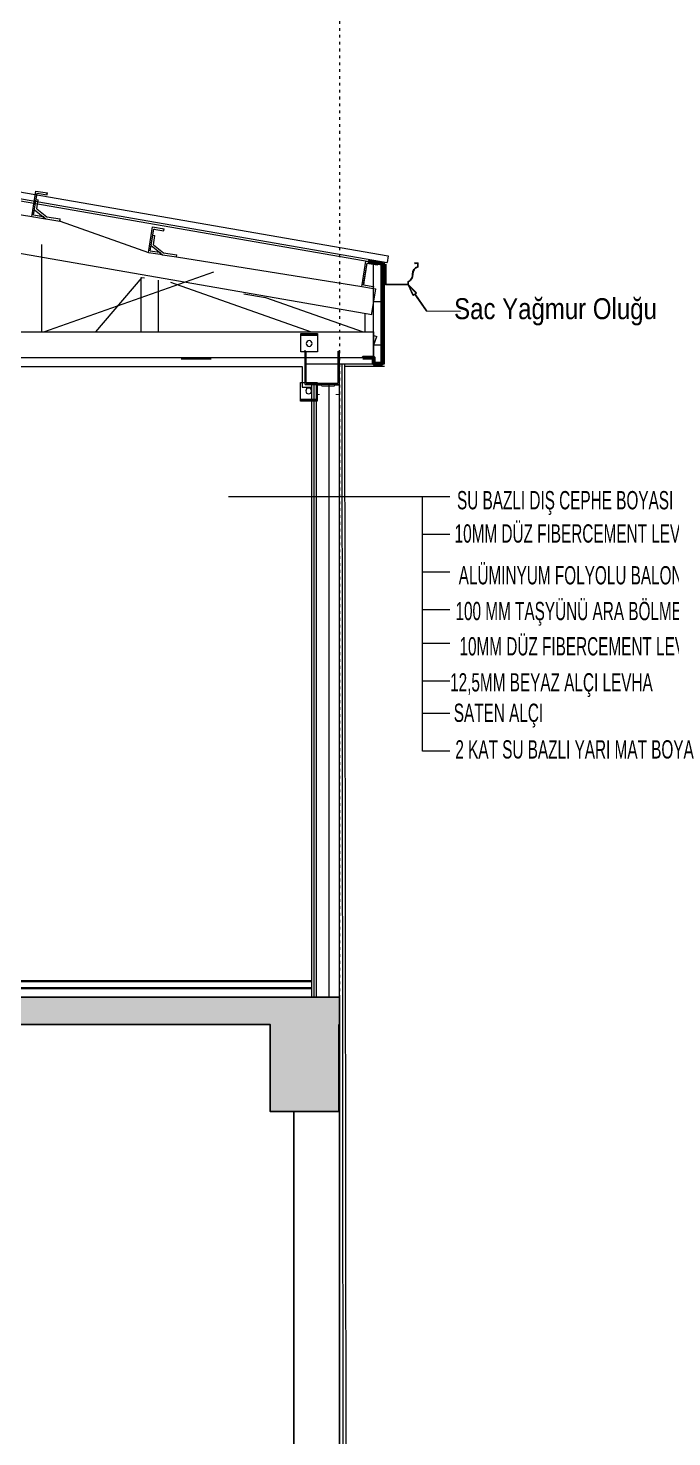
# Model space of a CAD drawing. Header units: centimetres. Extents: x -373760 to 14750, y -122502 to 29584.
# Drawn here: x -222313 to -219496, y -65897 to -59736 of the extents above; entities that cross this region are included whole.
import ezdxf

# ---------------------------------------------------------------- set-up
doc = ezdxf.new("R2010")
doc.units = ezdxf.units.CM
doc.linetypes.add('ACAD_ISO03W100', pattern=[30, 12, -18])
for name, color, linetype, lineweight in [('-_Yazı_malzeme_DOSEME-Karo mozaik', 13, 'Continuous', 15), ('_DUVAR', 7, 'Continuous', 35), ('AKSLAR-P', 211, 'Continuous', 9), ('BB_Yazı_malzeme_DOSEME-Mermer', 30, 'Continuous', 15), ('duvar', 10, 'Continuous', 25), ('DÖŞEME MALZEME', 25, 'Continuous', 30), ('gör6', 114, 'Continuous', 18), ('MS SIVA', 6, 'Continuous', 20), ('NESTAVILLA SACLARI', 22, 'Continuous', 15), ('SI', 31, 'Continuous', 9), ('YT', 252, 'BATTING', 0)]:
    doc.layers.add(name, color=color, linetype=linetype, lineweight=lineweight)
for name, color, linetype in [('ARK_WALL', 1, 'Continuous'), ('K', 1, 'Continuous'), ('Kolon', 7, 'Continuous'), ('OLUK', 144, 'Continuous')]:
    doc.layers.add(name, color=color, linetype=linetype)
doc.styles.add('ARC-01', font='arial.ttf')
doc.styles.add('OLC-50', font='ROMANS.shx', dxfattribs={"width": 0.4, "height": 10})
doc.linetypes.add('BATTING', pattern='A,0.00254,-2.54,[134,ltypeshp.shx,S=2.54,R=0,X=-2.54,Y=0],-5.08,[134,ltypeshp.shx,S=2.54,R=180,X=2.54,Y=0],-2.54', length=10.16254)

# ---------------------------------------------------------------- blocks, each defined once
blk = doc.blocks.new('SRTHTYHY')
at = {"layer": 'BB_Yazı_malzeme_DOSEME-Mermer'}
for p, q in [((-1049199.7, -8391828.83, 88.2), (-1049296.44, -8391828.83, -785.28)), ((-1049199.7, -8391828.83), (-1049211.66, -8391828.83)), ((-1049199.7, -8391828.83), (-1049211.66, -8391828.83)), ((-1049211.66, -8391940.15), (-1049211.66, -8391828.83, 88.2)), ((-1049199.7, -8391845.31), (-1049211.66, -8391845.31)), ((-1049199.7, -8391861.79), (-1049211.66, -8391861.79)), ((-1049199.7, -8391878.27), (-1049211.66, -8391878.27)), ((-1049199.7, -8391892.96), (-1049211.66, -8391892.96)), ((-1049199.7, -8391909.44), (-1049211.66, -8391909.44)), ((-1049199.7, -8391923.67), (-1049211.66, -8391923.67)), ((-1049199.7, -8391940.15), (-1049211.66, -8391940.15))]:
    blk.add_line(p, q, dxfattribs=at)
at = {"layer": 'BB_Yazı_malzeme_DOSEME-Mermer', "style": 'ARC-01', "width": 0.6}
for s, p in [('SU BAZLI DIŞ CEPHE BOYASI', (-1049196.5, -8391834.33)), ('10MM DÜZ FIBERCEMENT LEVHA ', (-1049197.54, -8391848.89)), ('ALÜMINYUM FOLYOLU BALONLU NAYLON ISI BARIYERI ', (-1049195.76, -8391867.16)), ('100 MM TAŞYÜNÜ ARA BÖLME LEVHASI ', (-1049197.17, -8391882.8)), ('10MM DÜZ FIBERCEMENT LEVHA ', (-1049195.42, -8391898.23)), ('12,5MM BEYAZ ALÇI LEVHA', (-1049199.52, -8391913.98)), ('SATEN ALÇI', (-1049197.91, -8391927.3)), (' 2 KAT SU BAZLI YARI MAT BOYA', (-1049199.08, -8391943.31))]:
    blk.add_text(s, height=8, dxfattribs=at).set_placement(p)
blk = doc.blocks.new('g')
at = {"color": 0, "linetype": 'ByBlock', "lineweight": 5}
for points in [[(10466.27, 3614.09), (10458.47, 3614.09), (10458.47, 3606.29), (10466.27, 3606.29)], [(10466.27, 3606.29), (10458.47, 3606.29), (10458.47, 3605.51), (10466.27, 3605.51)]]:
    blk.add_lwpolyline(points, close=True, dxfattribs=at)
blk.add_circle((10462.37, 3610.19), 1.36, dxfattribs=at)
blk = doc.blocks.new('dfgdfgdfgfdg')
blk.add_line((574.94, -148.38), (574.94, -103.01))
at = {"layer": 'K', "linetype": 'Continuous', "lineweight": 5}
for points in [[(0, -28.35), (574.12, -128.2)], [(324.98, -68.2), (416.02, -82.76)], [(416.16, -81.88), (417.92, -70.92)], [(416.86, -81.99), (418.47, -71.92)], [(417.92, -70.92), (423.35, -71.78)], [(417.92, -70.92), (417.93, -70.92)], [(417.94, -70.92), (423.37, -71.79)], [(418.03, -74.78), (418.48, -71.92)], [(418.47, -71.92), (423.21, -72.68)], [(422.68, -71.68), (423.35, -71.79)], [(423.21, -72.68), (423.35, -71.79)], [(423.22, -72.68), (423.37, -71.79)], [(423.22, -72.68), (423.37, -71.79)], [(423.22, -72.57), (423.35, -71.79)], [(423.35, -71.79), (423.37, -71.79)], [(418.02, -74.78), (419.01, -74.94)], [(418.03, -74.78), (419.01, -74.94)], [(418.34, -79.17), (419.01, -74.94)], [(418.34, -79.17), (419.01, -74.94)], [(423.21, -72.68), (423.22, -72.57)], [(423.21, -72.68), (423.22, -72.68)], [(416.02, -82.77), (416.16, -81.88)], [(416.02, -82.77), (416.7, -82.87)], [(416.02, -82.77), (421.45, -83.64)], [(416.86, -81.99), (417.06, -80.71)], [(416.86, -81.99), (416.87, -81.99)], [(416.87, -81.99), (417.26, -79.59)], [(416.87, -81.99), (421.13, -82.67)], [(416.87, -81.99), (421.6, -82.75)], [(417.26, -79.59), (421.13, -82.67)], [(418.34, -79.17), (422.98, -82.86)], [(418.34, -79.17), (422.98, -82.86)], [(421.45, -83.64), (421.55, -83.01)], [(421.45, -83.64), (421.47, -83.53)], [(421.45, -83.64), (421.47, -83.64)], [(421.47, -83.53), (421.6, -82.75)], [(421.47, -83.64), (421.57, -83.02)], [(421.47, -83.64), (421.57, -83.02)], [(421.47, -83.64), (422.56, -83.81)], [(421.57, -83.02), (422.56, -83.81)], [(421.6, -82.75), (421.61, -82.75)], [(422.56, -83.81), (429.14, -84.86)], [(422.98, -82.86), (429.3, -83.88)], [(422.98, -82.86), (429.3, -83.88)], [(429.14, -84.86), (429.3, -83.88)], [(429.15, -84.86), (429.3, -83.88)], [(429.15, -84.86), (470.25, -99.43)], [(470.4, -98.54), (472.15, -87.58)], [(471.1, -98.66), (472.7, -88.58)], [(471.49, -96.25), (472.26, -91.45)], [(472.15, -87.58), (477.58, -88.45)], [(472.15, -87.58), (472.17, -87.58)], [(472.17, -87.58), (477.6, -88.45)], [(472.26, -91.45), (472.72, -88.58)], [(472.26, -91.45), (473.24, -91.61)], [(472.26, -91.45), (473.24, -91.61)], [(472.57, -95.83), (473.24, -91.61)], [(472.57, -95.83), (473.24, -91.61)], [(472.7, -88.58), (473.29, -88.68)], [(472.71, -88.59), (477.44, -89.34)], [(476.91, -88.35), (477.58, -88.45)], [(477.44, -89.34), (477.58, -88.45)], [(477.44, -89.34), (477.46, -89.23)], [(477.44, -89.34), (477.45, -89.34)], [(477.45, -89.34), (477.6, -88.45)], [(477.46, -89.34), (477.6, -88.45)], [(477.46, -89.23), (477.58, -88.45)], [(477.58, -88.45), (477.6, -88.45)], [(420.67, -136.28), (420.67, -95.66)], [(471.1, -98.66), (471.49, -96.25)], [(471.49, -96.25), (475.36, -99.34)], [(472.57, -95.83), (477.21, -99.53)], [(472.57, -95.83), (477.21, -99.53)], [(470.25, -99.43), (470.4, -98.54)], [(470.25, -99.43), (470.93, -99.54)], [(470.25, -99.43), (475.68, -100.3)], [(471.09, -98.66), (471.1, -98.66)], [(471.1, -98.66), (475.36, -99.34)], [(471.1, -98.66), (475.36, -99.34)], [(475.24, -99.32), (475.83, -99.41)], [(475.68, -100.3), (475.79, -99.68)], [(475.68, -100.3), (475.7, -100.19)], [(475.68, -100.3), (475.7, -100.3)], [(475.7, -100.19), (475.83, -99.41)], [(475.7, -100.3), (475.8, -99.69)], [(475.7, -100.3), (475.8, -99.69)], [(475.7, -100.3), (476.79, -100.48)], [(475.8, -99.69), (476.79, -100.48)], [(475.83, -99.41), (475.84, -99.41)], [(476.79, -100.48), (483.37, -101.53)], [(477.21, -99.53), (483.53, -100.54)], [(477.21, -99.53), (483.53, -100.54)], [(483.37, -101.53), (483.53, -100.54)], [(483.38, -101.53), (483.53, -100.54)], [(483.38, -101.53), (569.48, -115.31)], [(569.63, -114.42), (571.38, -103.46)], [(570.32, -114.53), (571.94, -104.46)], [(570.52, -113.25), (571.93, -104.46)], [(571.38, -103.46), (576.81, -104.33)], [(571.38, -103.46), (571.4, -103.46)], [(571.4, -103.46), (576.83, -104.33)], [(571.49, -107.32), (571.94, -104.46)], [(571.93, -104.46), (572.52, -104.55)], [(571.94, -104.46), (576.67, -105.22)], [(576.14, -104.22), (576.81, -104.33)], [(576.67, -105.22), (576.81, -104.33)], [(576.68, -105.22), (576.83, -104.33)], [(576.68, -105.22), (576.83, -104.33)], [(576.68, -105.22), (576.8, -104.51)], [(576.69, -105.11), (576.81, -104.33)], [(576.8, -104.51), (576.83, -104.33)], [(576.81, -104.33), (576.83, -104.33)], [(421.67, -136.28), (500.68, -108.46)], [(445.76, -136.28), (467.31, -111.11)], [(466.9, -136.28), (466.9, -111.05)], [(466.9, -111.05), (468.44, -111.29)], [(576.67, -105.22), (576.69, -105.11)], [(576.67, -105.22), (576.68, -105.22)], [(474.9, -136.28), (474.9, -112.33)], [(480.46, -113.22), (545.97, -136.28)], [(569.48, -115.31), (569.63, -114.42)], [(569.48, -115.31), (574.91, -116.18)], [(570.32, -114.53), (570.52, -113.25)], [(570.32, -114.53), (570.33, -114.53)], [(570.33, -114.53), (570.72, -112.13)], [(570.33, -114.53), (574.59, -115.21)], [(570.33, -114.53), (574.59, -115.21)], [(574.18, -127.81), (576.01, -116.35)], [(574.47, -115.2), (575.06, -115.29)], [(574.91, -116.18), (575.06, -115.29)], [(574.93, -116.18), (576.01, -116.35)], [(514.67, -118.69), (524.63, -120.28)], [(524.28, -120.23), (524.63, -120.28)], [(524.63, -120.28), (570.07, -136.28)], [(575.06, -122.28), (579.06, -122.28)], [(579.06, -142.28), (579.06, -122.28)], [(579.06, -142.28), (579.06, -122.28)], [(571.06, -136.28), (571.06, -127.71)], [(574.12, -128.2), (574.18, -127.81)], [(-575.04, -136.28), (575.06, -136.28)], [(575.06, -148.28), (575.06, -136.28)], [(575.06, -138.04), (576.39, -138.5)], [(575.06, -142.28), (576.39, -138.5)], [(575.06, -142.28), (579.06, -142.28)], [(159.87, -148.28), (484.94, -148.28)], [(484.94, -148.28), (499.94, -148.28)], [(485.44, -148.78), (499.44, -148.78)], [(499.94, -148.28), (575.06, -148.28)]]:
    blk.add_lwpolyline(points, dxfattribs=at)
at = {"layer": 'NESTAVILLA SACLARI', "lineweight": 50}
blk.add_lwpolyline([(569.98, -148.38), (574.96, -148.38), (574.96, -151.15), (578.96, -151.15), (578.96, -104.67), (572.96, -103.71), (572.93, -103.8), (578.86, -104.72), (578.86, -151.05), (575.06, -151.05), (575.06, -148.28), (569.98, -148.28), (569.98, -148.38)], dxfattribs=at)
at = {"layer": 'OLUK'}
blk.add_lwpolyline([(594.4, -104.75), (594.06, -104.38), (595.56, -104.38), (595.56, -106.18, 0.35029), (593.17, -109.46, -0.310114), (591.06, -113.08), (591.06, -114.38), (580.56, -114.38), (580.56, -104.88), (580.66, -104.88), (580.66, -114.28), (590.96, -114.28), (590.96, -113.02, 0.315038), (593.07, -109.46, -0.344029), (595.46, -106.1), (595.46, -104.48), (594.29, -104.48), (594.47, -104.69)], format="xyb", close=True, dxfattribs=at)
at = {"layer": 'SI'}
blk.add_line((580.06, -104.85), (580.22, -103.86), dxfattribs=at)
for points in [[(0, 0), (581.68, -101.05), (581.21, -104.02)], [(0, -3.04), (581.21, -104.02)], [(0, -4.05), (580.06, -104.85)]]:
    blk.add_lwpolyline(points, dxfattribs=at)
blk.add_lwpolyline([(579.06, -151.15), (580.06, -151.15), (580.06, -104.85), (579.06, -104.85)], close=True, dxfattribs=at)
at = {"layer": '_DUVAR', "xscale": -1, "rotation": 180}
blk.add_blockref('g', (-9917.37, 3468.47), dxfattribs=at)
at = {"layer": '_DUVAR', "xscale": -1}
blk.add_blockref('g', (11007.15, -3773.97), dxfattribs=at)

msp = doc.modelspace()

# ---------------------------------------------------------------- hatches: boundary and pattern name
at = {"layer": 'Kolon'}
h = msp.add_hatch(dxfattribs=at)
h.set_pattern_fill('JIS_STN_2.5', color=256, scale=30, style=0)
h.set_pattern_definition([(45, (-258525.04, 77752.264), (-53.03301, 53.03301), []), (45, (-258472.09, 77752.264), (-53.03301, 53.03301), [36, -15])])
h.paths.add_polyline_path([(-231150.95, -64094.08), (-225950.95, -64094.08), (-225950.95, -64474.08), (-225650.95, -64474.08), (-225650.95, -64094.08), (-221253.65, -64094.08), (-221253.65, -64474.08), (-220953.65, -64474.08), (-220953.65, -64094.08), (-220950.95, -63974.08), (-231450.95, -63974.08), (-231450.95, -64474.08), (-231150.95, -64474.08)])
h.paths.add_polyline_path([(-227556.29, -64140.7), (-227556.29, -63935.31), (-227762.36, -63935.31), (-227762.36, -64140.7)], flags=9)

# ---------------------------------------------------------------- linework, layer by layer
at = {"layer": '-_Yazı_malzeme_DOSEME-Karo mozaik'}
for p, q in [((-220622.05, -60899.89), (-220570.79, -60973.1)), ((-220621.04, -60898.9), (-220569.78, -60972.11)), ((-220570.79, -60973.1), (-220420.79, -60973.83))]:
    msp.add_line(p, q, dxfattribs=at)
for points in [[(-220615.22, -60895.11), (-220650.73, -60858.93), (-220628.88, -60904.67)], [(-220614.22, -60894.12), (-220649.72, -60857.94), (-220627.87, -60903.67)]]:
    msp.add_lwpolyline(points, close=True, dxfattribs=at)
at = {"layer": 'AKSLAR-P', "linetype": 'ACAD_ISO03W100'}
msp.add_line((-220950.95, -58115.76), (-220950.95, -65865.46), dxfattribs=at)
at = {"layer": 'ARK_WALL'}
for points in [[(-221031.61, -61299.08), (-221046.58, -61299.08), (-221030.61, -61294.08), (-221050.58, -61294.08)], [(-221046.58, -61299.08), (-221046.58, -61336.08), (-221050.58, -61294.08), (-221050.58, -61341.08)], [(-221028.61, -61304.08), (-221031.61, -61299.08), (-221026.61, -61299.08), (-221030.61, -61294.08)], [(-220969.55, -61299.08), (-220972.55, -61304.08), (-220971.55, -61294.08), (-220974.55, -61299.08)], [(-220950.95, -61294.08), (-220953.95, -61299.08), (-220971.55, -61294.08), (-220969.55, -61299.08)], [(-220950.95, -61294.08), (-220950.95, -61341.08), (-220953.95, -61299.08), (-220953.95, -61336.08)], [(-221037.58, -61336.08), (-221037.58, -61341.08), (-221046.58, -61336.08), (-221050.58, -61341.08)], [(-220972.55, -61304.08), (-221028.61, -61304.08), (-220974.55, -61299.08), (-221026.61, -61299.08)], [(-220955.95, -61341.08), (-220967.95, -61341.08), (-220958.95, -61336.08), (-220967.95, -61336.08)], [(-220950.95, -61341.08), (-220962.95, -61341.08), (-220953.95, -61336.08), (-220962.95, -61336.08)]]:
    msp.add_solid(points, dxfattribs=at)
at = {"layer": 'duvar'}
for p, q in [((-220950.95, -63974.08), (-220950.95, -67594.08)), ((-221150.95, -64474.08), (-221150.95, -67594.08))]:
    msp.add_line(p, q, dxfattribs=at)
for points in [[(-231450.95, -63974.08), (-220950.95, -63974.08)], [(-225650.95, -64094.08), (-221253.65, -64094.08), (-221253.65, -64474.08), (-220953.65, -64474.08), (-220953.65, -64094.08)]]:
    msp.add_lwpolyline(points, dxfattribs=at)
at = {"layer": 'DÖŞEME MALZEME'}
for p, q in [((-221070.95, -63904.08), (-231330.95, -63904.08)), ((-221070.95, -63934.08), (-231330.95, -63934.08))]:
    msp.add_line(p, q, dxfattribs=at)
at = {"layer": 'gör6'}
msp.add_line((-220955.95, -61204.08), (-220755.95, -61204.08), dxfattribs=at)
at = {"layer": 'K', "linetype": 'Continuous', "lineweight": 5}
for points in [[(-221100.95, -61294.08), (-221100.95, -61144.08)], [(-221095.95, -61289.08), (-221095.95, -61149.08)], [(-220955.95, -61289.08), (-220955.95, -61149.08)], [(-220950.95, -61294.08), (-220950.95, -61144.08)], [(-221095.95, -61204.08), (-220955.95, -61204.08)], [(-221100.95, -61294.08), (-220950.95, -61294.08)], [(-221095.95, -61289.08), (-220955.95, -61289.08)], [(-221050.95, -63974.08), (-221050.95, -61294.08)], [(-220950.95, -63974.08), (-220950.95, -61294.08)]]:
    msp.add_lwpolyline(points, dxfattribs=at)
at = {"layer": 'MS SIVA', "color": 55}
msp.add_line((-220940.95, -61204.08), (-220933.45, -67594.08), dxfattribs=at)
at = {"layer": 'MS SIVA'}
for p, q in [((-220928.45, -61204.08), (-220920.95, -67594.08)), ((-220753.23, -61216.58), (-220928.45, -61216.58))]:
    msp.add_line(p, q, dxfattribs=at)
for points in [[(-224880.91, -61306.58), (-224838.05, -61306.58), (-224838.05, -61216.58), (-221113.45, -61216.58), (-221113.45, -61306.58), (-221070.95, -61306.58)], [(-221070.95, -63974.08), (-221070.95, -61294.08)]]:
    msp.add_lwpolyline(points, dxfattribs=at)
at = {"layer": 'MS SIVA', "color": 55}
msp.add_lwpolyline([(-221060.95, -63974.08), (-221060.95, -61294.08)], dxfattribs=at)
at = {"layer": 'YT', "ltscale": 0.4}
msp.add_line((-220996.97, -61294.08), (-220996.97, -63974.08), dxfattribs=at)

# ---------------------------------------------------------------- block references
at = {"xscale": 10, "yscale": 10, "zscale": 10}
msp.add_blockref('SRTHTYHY', (10271528.7, 83856502.68, 4555.71), dxfattribs=at)
at = {"layer": 'gör6', "xscale": 9.41355714499133, "yscale": 9.41355714499133, "zscale": 9.41355714499133}
msp.add_blockref('dfgdfgdfgfdg', (-226213.51, -59781.22), dxfattribs=at)

# ---------------------------------------------------------------- texts
at = {"layer": '-_Yazı_malzeme_DOSEME-Karo mozaik', "linetype": 'Continuous', "insert": (-219561.68, -60917.24), "char_height": 91.667, "width": 1259.2308, "attachment_point": 3, "style": 'OLC-50'}
msp.add_mtext('{\\fSwis721 Cn BT|b0|i0|c0|p34;\\W1;Sac Yağmur Oluğu}', dxfattribs=at)

doc.saveas('drawing.dxf')
